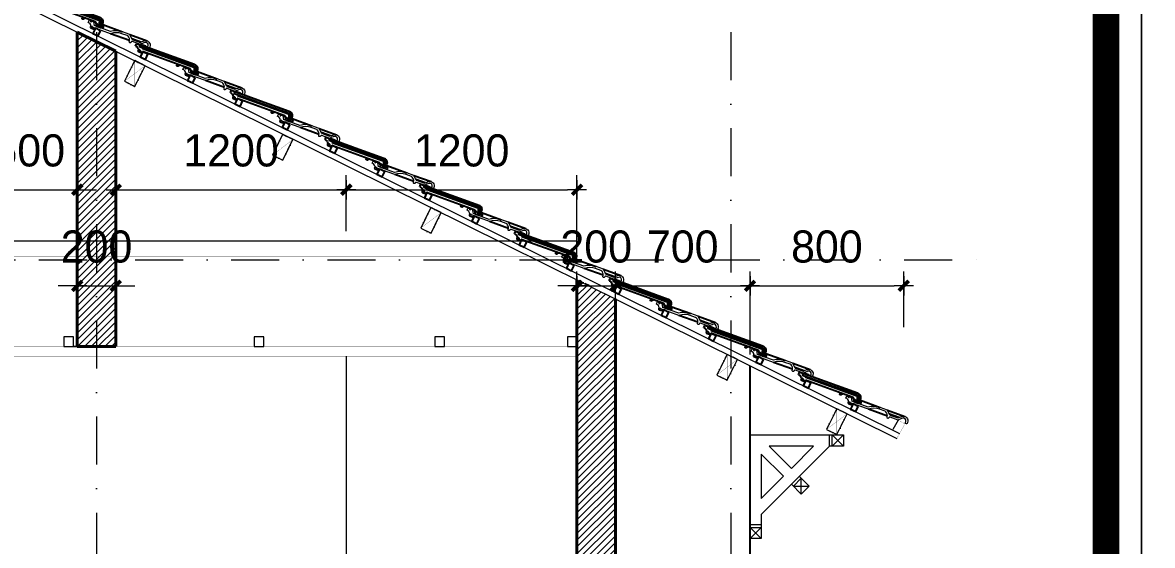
# Model space of a CAD drawing. Header units: millimetres. Extents: x 615730 to 2792744, y 139412 to 597571.
# Drawn here: x 1419928 to 1425807, y 293660 to 296380 of the extents above; entities that cross this region are included whole.
import ezdxf

# ---------------------------------------------------------------- set-up
doc = ezdxf.new("R2010")
doc.units = ezdxf.units.MM
doc.header["$MEASUREMENT"] = 0
doc.header["$PDMODE"] = 34
doc.linetypes.add('DASHDOT', pattern=[1, 0.5, -0.25, 0, -0.25])
doc.layers.get('0').update_dxf_attribs({"lineweight": 5})
for name, color, linetype, lineweight in [('4', 4, 'Continuous', 18), ('B', 4, 'Continuous', 18), ('HATCH', 42, 'Continuous', 5), ('KITCHEN', 4, 'Continuous', 20), ('KT', 148, 'Continuous', 18), ('NETNGOAITUONG', 1, 'Continuous', 40), ('thay', 7, 'Continuous', 15), ('TIM TRUC', 149, 'DASHDOT', 9), ('VLIEU', 250, 'Continuous', 9)]:
    doc.layers.add(name, color=color, linetype=linetype, lineweight=lineweight)
for name, color, linetype in [('5', 42, 'Continuous'), ('7', 7, 'Continuous'), ('H', 252, 'Continuous'), ('noi that', 29, 'Continuous'), ('NOITHAT', 144, 'Continuous'), ('VL', 155, 'Continuous')]:
    doc.layers.add(name, color=color, linetype=linetype)
doc.styles.add('VNI-AVO', font='vni-roms.shx')
doc.dimstyles.new('1-50b', dxfattribs={"dimtxt": 167, "dimasz": 50, "dimexe": 75, "dimexo": 150, "dimgap": 120, "dimtad": 1, "dimdec": 0, "dimzin": 12, "dimtxsty": 'VNI-AVO', "dimblk": ']', "dimcen": 0, "dimdle": 50, "dimclrd": 252, "dimclre": 252, "dimclrt": 2, "dimadec": 0, "dimazin": 0, "dimtfac": 1, "dimtdec": 0, "dimtix": 1, "dimtmove": 2, "dimatfit": 0, "dimldrblk": 'OPEN90', "dimfxl": 1, "dimlwd": -1, "dimlwe": -1, "dimarcsym": 0})
pattern_1 = [(45, (736156.39, 2621.688), (-17.6776695, 17.6776695), [])]

# ---------------------------------------------------------------- blocks, each defined once
blk = doc.blocks.new('NGOI-TAY')
at = {"layer": '4'}
blk.add_line((-73902.7, 12423.6), (-73819, 12456.5), dxfattribs=at)
for points in [[(-73990.1, 12399.9), (-73962.2, 12410.9, -0.176175), (-73903.7, 12412.4), (-73810.7, 12449, -0.414214), (-73809.5, 12451.6), (-73802.1, 12454.6, -0.327197), (-73788.2, 12474), (-73791.2, 12481.4), (-73792.1, 12481.1), (-73794.6, 12487.6), (-73798.4, 12486.1, 0.414214), (-73801.2, 12479.6, -1), (-73805.8, 12477.8, 0.783018), (-73815.5, 12476.5), (-73819, 12456.5)], [(-74014.4, 12379.6), (-74003.1, 12405.6), (-73965.9, 12420.2, -0.162278), (-73902.7, 12423.6, -3.222119)], [(-74056.3, 12363.2, 0.03122), (-74077.6, 12370.9, 0.652394), (-74104.7, 12338.7), (-74105.6, 12338.4), (-74103.8, 12333.7, -0.414214), (-74102.5, 12333.1, 0.414214), (-74099.9, 12332), (-74095.2, 12333.8, 0.414214), (-74094.1, 12336.4), (-74096.6, 12345.4, -0.58715), (-74080.4, 12361.3, -0.037186), (-74056.5, 12352.3), (-74015.4, 12368.5, -0.414214), (-74008.9, 12365.7, 0.414214), (-74002.4, 12362.8, 0.414214), (-73999.6, 12369.3, -0.162278), (-74000.4, 12385.1), (-73997.6, 12391.6, -0.162278), (-73990.1, 12399.9)]]:
    blk.add_lwpolyline(points, format="xyb", dxfattribs=at)
blk.add_lwpolyline([(-74014.4, 12379.6), (-74056.3, 12363.2)], dxfattribs=at)
at = {"layer": '5'}
for p, q in [((-73621.3, 12588.9), (-73849.2, 12499.2)), ((-73580.4, 12594.2), (-73845.5, 12489.9)), ((-73583.3, 12587.7), (-73844.9, 12484.8)), ((-73597.3, 12599.4), (-73608.5, 12595)), ((-73602.9, 12594), (-73550.8, 12614.5)), ((-73567.3, 12580), (-73559.9, 12582.9)), ((-73546, 12602.4), (-73550.8, 12614.5)), ((-73825.9, 12476.1), (-73580.6, 12572.7)), ((-73862.5, 12467.1), (-73863.4, 12466.7)), ((-73857.2, 12450.9), (-73863.4, 12466.7)), ((-73856.3, 12451.3), (-73862.5, 12467.1)), ((-73856.1, 12451.4), (-73858.6, 12483.5)), ((-73845.7, 12449), (-73848.6, 12484.7)), ((-74003.1, 12405.6), (-74092.4, 12370.4)), ((-74001.4, 12374), (-73903.7, 12412.4)), ((-73856.1, 12451.4), (-73857.2, 12450.9)), ((-73857.2, 12450.9), (-73855.4, 12446.3)), ((-73851.5, 12444.6), (-73846.8, 12446.4)), ((-74060.2, 12364.8), (-74012.7, 12383.5))]:
    blk.add_line(p, q, dxfattribs=at)
for points in [[(-73855.4, 12494.6), (-73602.9, 12594, 0.414214), (-73602.4, 12595.3, -0.414214), (-73601.8, 12596.6)], [(-73570.6, 12609.9), (-73597.4, 12599.4, 1)], [(-73559.9, 12582.9), (-73557.7, 12577.4, -0.414214), (-73559.4, 12573.5), (-73573.4, 12568, -0.300021), (-73576.6, 12568.7), (-73580.6, 12572.7)], [(-73568.5, 12577.4), (-73568.5, 12572, -0.31059), (-73570.6, 12569.1, -1.592487)], [(-73846.9, 12446.4), (-73834.2, 12451.4, 0.306678), (-73831, 12456), (-73829, 12471.5, -0.306678), (-73825.9, 12476.1)], [(-73845.7, 12449, -0.25674), (-73829.3, 12469.6)], [(-73802.1, 12454.6), (-73799.9, 12449, -0.414214), (-73801.6, 12445.1), (-73815.6, 12439.6, -0.300021), (-73818.8, 12440.3), (-73822.7, 12444.3)]]:
    blk.add_lwpolyline(points, format="xyb", dxfattribs=at)
for points in [[(-73552.5, 12616), (-73601.8, 12596.6)], [(-73597.3, 12599.4), (-73570.6, 12609.9)], [(-73570.1, 12609), (-73566.5, 12599.7), (-73580.4, 12594.2), (-73583.3, 12587.7)], [(-73798.4, 12486.1), (-73828.1, 12474.4)], [(-73863.5, 12460.5), (-73965.9, 12420.2)], [(-73868.2, 12458.7), (-73863.6, 12438.9)]]:
    blk.add_lwpolyline(points, dxfattribs=at)
for centre, radius, start, end in [((-73566.6, 12578.2), 2, 111.47712, 201.47712), ((-73539.7, 12583.2), 20.2, 108.26515, 180.73683), ((-73841.9, 12477.2), 23, 114.33079, 206.11049), ((-73843.7, 12485.3), 15, 111.47712, 186.73356), ((-73843.7, 12485.3), 5, 111.47712, 186.73356), ((-73843.1, 12480.1), 5, 111.47712, 186.73356), ((-73771.4, 12492.2), 5, 21.47712, 111.47712), ((-73762.1, 12495.9), 5, 201.47712, 291.47712), ((-73762.1, 12495.9), 5, 291.47712, 21.47712), ((-73734.1, 12506.9), 25, 189.94016, 201.47712), ((-73855, 12445.3), 1, 21.47712, 111.47712), ((-73852.2, 12446.4), 2, 201.47712, 291.47712), ((-73847.6, 12448.3), 2, 291.47712, 21.47712)]:
    blk.add_arc(centre, radius, start, end, dxfattribs=at)
at = {"layer": '7'}
for points in [[(-73608.7, 12557.8), (-73582.2, 12571.8), (-73568.1, 12545.3), (-73594.6, 12531.3)], [(-73851.6, 12429), (-73825.1, 12443), (-73811.1, 12416.5), (-73837.6, 12402.5)]]:
    blk.add_lwpolyline(points, close=True, dxfattribs=at)
blk = doc.blocks.new('dfd')
at = {"layer": 'NOITHAT', "color": 34, "lineweight": 15}
for p, q in [((664480.8, 294683.4), (664416, 294748.2)), ((664480.8, 294748.2), (664416, 294683.4)), ((664480.8, 294683.4), (664480.8, 294748.2)), ((664497, 294683.4), (664497, 294748.2)), ((664497, 294683.4), (664891.2, 294289.2)), ((664588.6, 294683.4), (664717, 294555.1)), ((664845.3, 294683.4), (664717, 294555.1)), ((664671.2, 294509.3), (664613.9, 294452)), ((664659.7, 294497.8), (664705.5, 294452)), ((664659.7, 294406.2), (664659.7, 294497.8)), ((664762.8, 294509.3), (664891.2, 294380.9)), ((664613.9, 294452), (664659.7, 294406.2)), ((664705.5, 294452), (664613.9, 294452)), ((664717, 294463.4), (664659.7, 294406.2)), ((664956, 294230), (664891.2, 294230)), ((664891.2, 294213.8), (664956, 294149)), ((664956, 294213.8), (664891.2, 294149)), ((664956, 294213.8), (664891.2, 294213.8))]:
    blk.add_line(p, q, dxfattribs=at)
for points in [[(664956, 294748.2), (664956, 294748.2), (664416, 294748.2), (664416, 294683.4), (664497, 294683.4)], [(664891.2, 294289.2), (664891.2, 294149), (664956, 294149), (664956, 294748.2)], [(664588.6, 294683.4), (664845.3, 294683.4)], [(664762.8, 294509.3), (664891.2, 294637.6), (664891.2, 294380.9)]]:
    blk.add_lwpolyline(points, dxfattribs=at)
blk = doc.blocks.new(']')
for p, q in [((1, 0), (-1, 0)), ((0, 1), (0, -1))]:
    blk.add_line(p, q)
at = {"color": 9, "const_width": 0.4}
blk.add_lwpolyline([(-0.51, -0.51), (0.51, 0.51)], dxfattribs=at)
blk = doc.blocks.new('*D2491')
at = {"layer": 'DEFPOINTS', "color": 0, "ltscale": 10, "transparency": 16777216}
for p in [(1420213, 295510.3), (1420213, 295269.8, 279.9), (1419713, 295144.9)]:
    blk.add_point(p, dxfattribs=at)
at = {"layer": 'KT', "color": 252, "ltscale": 10, "transparency": 16777216}
for p, q in [((1419713, 295294.9), (1419713, 295585.3)), ((1420213, 295419.8), (1420213, 295585.3)), ((1419663, 295510.3), (1419613, 295510.3)), ((1419713, 295510.3), (1420213, 295510.3)), ((1420263, 295510.3), (1420313, 295510.3))]:
    blk.add_line(p, q, dxfattribs=at)
at = {"layer": 'KT', "color": 252, "ltscale": 10, "transparency": 16777216, "xscale": 50, "yscale": 50, "zscale": 50}
blk.add_blockref(']', (1419713, 295510.3), dxfattribs=at)
at = {"layer": 'KT', "color": 252, "ltscale": 10, "transparency": 16777216, "xscale": 50, "yscale": 50, "zscale": 50, "rotation": 180}
blk.add_blockref(']', (1420213, 295510.3), dxfattribs=at)
at = {"layer": 'KT', "color": 2, "ltscale": 10, "transparency": 16777216, "insert": (1419963, 295713.8), "char_height": 167, "attachment_point": 5, "style": 'VNI-AVO'}
blk.add_mtext('500', dxfattribs=at)
blk = doc.blocks.new('_Open90')
at = {"color": 0, "linetype": 'ByBlock', "lineweight": -2}
for p, q in [((0, 0), (-1, 0)), ((-0.5, 0.5), (0, 0)), ((0, 0), (-0.5, -0.5))]:
    blk.add_line(p, q, dxfattribs=at)
blk = doc.blocks.new('*D2492')
at = {"layer": 'DEFPOINTS', "color": 0, "ltscale": 10, "transparency": 16777216}
for p in [(1420413, 295010.3), (1420213, 294719.9, 280), (1420413, 294695.1)]:
    blk.add_point(p, dxfattribs=at)
at = {"layer": 'KT', "color": 252, "ltscale": 10, "transparency": 16777216}
for p, q in [((1420213, 294869.9), (1420213, 295085.3)), ((1420413, 294845.1), (1420413, 295085.3)), ((1420163, 295010.3), (1420113, 295010.3)), ((1420213, 295010.3), (1420413, 295010.3)), ((1420463, 295010.3), (1420513, 295010.3))]:
    blk.add_line(p, q, dxfattribs=at)
at = {"layer": 'KT', "color": 252, "ltscale": 10, "transparency": 16777216, "xscale": 50, "yscale": 50, "zscale": 50}
blk.add_blockref(']', (1420213, 295010.3), dxfattribs=at)
at = {"layer": 'KT', "color": 252, "ltscale": 10, "transparency": 16777216, "xscale": 50, "yscale": 50, "zscale": 50, "rotation": 180}
blk.add_blockref(']', (1420413, 295010.3), dxfattribs=at)
at = {"layer": 'KT', "color": 2, "ltscale": 10, "transparency": 16777216, "insert": (1420313, 295213.8), "char_height": 167, "attachment_point": 5, "style": 'VNI-AVO'}
blk.add_mtext('200', dxfattribs=at)
blk = doc.blocks.new('*D2493')
at = {"layer": 'DEFPOINTS', "color": 0, "ltscale": 10, "transparency": 16777216}
for p in [(1421612.6, 295510.3), (1420413, 295245.1, -0.1), (1421612.6, 295144.9)]:
    blk.add_point(p, dxfattribs=at)
at = {"layer": 'KT', "color": 252, "ltscale": 10, "transparency": 16777216}
for p, q in [((1420413, 295395.1), (1420413, 295585.3)), ((1421612.6, 295294.9), (1421612.6, 295585.3)), ((1420463, 295510.3), (1421562.6, 295510.3))]:
    blk.add_line(p, q, dxfattribs=at)
at = {"layer": 'KT', "color": 252, "ltscale": 10, "transparency": 16777216, "xscale": 50, "yscale": 50, "zscale": 50, "rotation": 180}
blk.add_blockref(']', (1420413, 295510.3), dxfattribs=at)
at = {"layer": 'KT', "color": 252, "ltscale": 10, "transparency": 16777216, "xscale": 50, "yscale": 50, "zscale": 50}
blk.add_blockref(']', (1421612.6, 295510.3), dxfattribs=at)
at = {"layer": 'KT', "color": 2, "ltscale": 10, "transparency": 16777216, "insert": (1421012.8, 295713.8), "char_height": 167, "attachment_point": 5, "style": 'VNI-AVO'}
blk.add_mtext('1200', dxfattribs=at)
blk = doc.blocks.new('*D2494')
at = {"layer": 'DEFPOINTS', "color": 0, "ltscale": 10, "transparency": 16777216}
for p in [(1422812.8, 295510.3), (1421612.6, 295144.9), (1422812.8, 294976.8)]:
    blk.add_point(p, dxfattribs=at)
at = {"layer": 'KT', "color": 252, "ltscale": 10, "transparency": 16777216}
for p, q in [((1421612.6, 295294.9), (1421612.6, 295585.3)), ((1422812.8, 295126.8), (1422812.8, 295585.3)), ((1421662.6, 295510.3), (1422762.8, 295510.3))]:
    blk.add_line(p, q, dxfattribs=at)
at = {"layer": 'KT', "color": 252, "ltscale": 10, "transparency": 16777216, "xscale": 50, "yscale": 50, "zscale": 50, "rotation": 180}
blk.add_blockref(']', (1421612.6, 295510.3), dxfattribs=at)
at = {"layer": 'KT', "color": 252, "ltscale": 10, "transparency": 16777216, "xscale": 50, "yscale": 50, "zscale": 50}
blk.add_blockref(']', (1422812.8, 295510.3), dxfattribs=at)
at = {"layer": 'KT', "color": 2, "ltscale": 10, "transparency": 16777216, "insert": (1422212.7, 295713.8), "char_height": 167, "attachment_point": 5, "style": 'VNI-AVO'}
blk.add_mtext('1200', dxfattribs=at)
blk = doc.blocks.new('*D2495')
at = {"layer": 'DEFPOINTS', "color": 0, "ltscale": 10, "transparency": 16777216}
for p in [(1423012.8, 295010.3), (1423012.8, 294502.6), (1422812.8, 294476.8)]:
    blk.add_point(p, dxfattribs=at)
at = {"layer": 'KT', "color": 252, "ltscale": 10, "transparency": 16777216}
for p, q in [((1422812.8, 294626.8), (1422812.8, 295085.3)), ((1423012.8, 294652.6), (1423012.8, 295085.3)), ((1422762.8, 295010.3), (1422712.8, 295010.3)), ((1422812.8, 295010.3), (1423012.8, 295010.3)), ((1423062.8, 295010.3), (1423112.8, 295010.3))]:
    blk.add_line(p, q, dxfattribs=at)
at = {"layer": 'KT', "color": 252, "ltscale": 10, "transparency": 16777216, "xscale": 50, "yscale": 50, "zscale": 50}
blk.add_blockref(']', (1422812.8, 295010.3), dxfattribs=at)
at = {"layer": 'KT', "color": 252, "ltscale": 10, "transparency": 16777216, "xscale": 50, "yscale": 50, "zscale": 50, "rotation": 180}
blk.add_blockref(']', (1423012.8, 295010.3), dxfattribs=at)
at = {"layer": 'KT', "color": 2, "ltscale": 10, "transparency": 16777216, "insert": (1422912.8, 295213.8), "char_height": 167, "attachment_point": 5, "style": 'VNI-AVO'}
blk.add_mtext('200', dxfattribs=at)
blk = doc.blocks.new('*D2536')
at = {"layer": 'DEFPOINTS', "color": 0, "ltscale": 10, "transparency": 16777216}
for p in [(1423713, 295010.3), (1423012.8, 294502.6), (1423713, 294502.6)]:
    blk.add_point(p, dxfattribs=at)
at = {"layer": 'KT', "color": 252, "ltscale": 10, "transparency": 16777216}
for p, q in [((1423012.8, 294652.6), (1423012.8, 295085.3)), ((1423713, 294652.6), (1423713, 295085.3)), ((1423062.8, 295010.3), (1423663, 295010.3))]:
    blk.add_line(p, q, dxfattribs=at)
at = {"layer": 'KT', "color": 252, "ltscale": 10, "transparency": 16777216, "xscale": 50, "yscale": 50, "zscale": 50, "rotation": 180}
blk.add_blockref(']', (1423012.8, 295010.3), dxfattribs=at)
at = {"layer": 'KT', "color": 252, "ltscale": 10, "transparency": 16777216, "xscale": 50, "yscale": 50, "zscale": 50}
blk.add_blockref(']', (1423713, 295010.3), dxfattribs=at)
at = {"layer": 'KT', "color": 2, "ltscale": 10, "transparency": 16777216, "insert": (1423362.9, 295213.8), "char_height": 167, "attachment_point": 5, "style": 'VNI-AVO'}
blk.add_mtext('700', dxfattribs=at)
blk = doc.blocks.new('*D2537')
at = {"layer": 'DEFPOINTS', "color": 0, "ltscale": 10, "transparency": 16777216}
for p in [(1424512.8, 295010.3), (1424512.8, 294644.9), (1423713, 294502.6)]:
    blk.add_point(p, dxfattribs=at)
at = {"layer": 'KT', "color": 252, "ltscale": 10, "transparency": 16777216}
for p, q in [((1423713, 294652.6), (1423713, 295085.3)), ((1424512.8, 294794.9), (1424512.8, 295085.3)), ((1423763, 295010.3), (1424462.8, 295010.3))]:
    blk.add_line(p, q, dxfattribs=at)
at = {"layer": 'KT', "color": 252, "ltscale": 10, "transparency": 16777216, "xscale": 50, "yscale": 50, "zscale": 50, "rotation": 180}
blk.add_blockref(']', (1423713, 295010.3), dxfattribs=at)
at = {"layer": 'KT', "color": 252, "ltscale": 10, "transparency": 16777216, "xscale": 50, "yscale": 50, "zscale": 50}
blk.add_blockref(']', (1424512.8, 295010.3), dxfattribs=at)
at = {"layer": 'KT', "color": 2, "ltscale": 10, "transparency": 16777216, "insert": (1424112.9, 295213.8), "char_height": 167, "attachment_point": 5, "style": 'VNI-AVO'}
blk.add_mtext('800', dxfattribs=at)

msp = doc.modelspace()

# ---------------------------------------------------------------- hatches: boundary and pattern name
at = {"layer": 'VLIEU', "ltscale": 10}
h = msp.add_hatch(dxfattribs=at)
h.set_pattern_fill('ANSI31', color=256, scale=200, style=0)
h.set_pattern_definition(pattern_1)
edge = h.paths.add_edge_path()
edge.add_line((1420413, 296231.1), (1420213, 296330.3))
edge.add_line((1420213, 296330.3), (1420213, 294695.1))
edge.add_line((1420413, 294695.1), (1420413, 296231.1))
edge.add_line((1420213, 294695.1), (1420413, 294695.1))
h = msp.add_hatch(dxfattribs=at)
h.set_pattern_fill('ANSI31', color=256, scale=200, style=0)
h.set_pattern_definition(pattern_1)
edge = h.paths.add_edge_path()
edge.add_line((1422812.8, 295041.3), (1423012.8, 294942.1))
edge.add_line((1423012.8, 294942.1), (1423012.8, 293525))
edge.add_line((1423012.8, 293525), (1422812.8, 293525))
edge.add_line((1422812.8, 293525), (1422812.8, 295036))

# ---------------------------------------------------------------- linework, layer by layer
msp.add_line((1424483.2, 294312.1, 0), (1424456.3, 294262.4, 0))
at = {"layer": 'B'}
for points, elevation in [([(1420458.6, 296074.6), (1420512.3, 296047.9), (1420565.6, 296155.4), (1420511.9, 296182.1)], -0.4), ([(1421228.1, 295690.7), (1421281.9, 295664), (1421335.2, 295771.5), (1421281.4, 295798.2)], -0.4), ([(1421999.6, 295310.5), (1422053.3, 295283.9), (1422106.6, 295391.4), (1422052.9, 295418.1)], -0.4), ([(1423540.5, 294546.5), (1423594.3, 294519.9), (1423647.6, 294627.4), (1423593.9, 294654)], -0.8), ([(1424111.1, 294263.7), (1424164.8, 294237), (1424218.1, 294344.5), (1424164.4, 294371.2)], 0)]:
    msp.add_lwpolyline(points, close=True, dxfattribs=dict(at, elevation=elevation))
at = {"layer": 'H', "const_width": 138.2}
msp.add_lwpolyline([(1398561.8, 285120.6), (1425564.7, 285120.6), (1425564.7, 304105.6), (1398561.8, 304105.6)], close=True, dxfattribs=at)
at = {"layer": 'HATCH'}
msp.add_line((1423713, 290745), (1423713, 294595), dxfattribs=at)
msp.add_lwpolyline([(1421612.6, 294644.9), (1421612.6, 290745)], dxfattribs=at)
at = {"layer": 'KITCHEN', "const_width": 1, "elevation": 0}
msp.add_lwpolyline([(1424521.1, 294296.5), (1424476.9, 294216.2)], dxfattribs=at)
at = {"layer": 'NETNGOAITUONG'}
for p, q in [((1420413, 296231.1, -0.1), (1420213, 296330.3, -0.1)), ((1420213, 296330.3, -0.1), (1420213, 294695.1)), ((1420413, 294695.1), (1420413, 296231.1, -0.1)), ((1422812.8, 293445), (1422812.8, 295041.3)), ((1423012.8, 293445), (1423012.8, 294942.1)), ((1423012.8, 294502.6), (1423012.8, 294942.1)), ((1420213, 294695.1), (1420413, 294695.1))]:
    msp.add_line(p, q, dxfattribs=at)
at = {"layer": 'noi that', "ltscale": 10, "const_width": 1}
for points in [[(1411712.7, 295165), (1422812.8, 295164.9)], [(1411712.7, 295145), (1422812.8, 295144.9)], [(1422812.8, 294695.1), (1417113, 294695.1)], [(1422812.8, 294644.9), (1417113, 294644.9)]]:
    msp.add_lwpolyline(points, dxfattribs=at)
at = {"layer": 'thay'}
for p, q in [((1415003.4, 298913.2, -0.4), (1421014.4, 295932.9, -0.1)), ((1415016.8, 298940.1, -0.4), (1420765.5, 296089.8, -0.1)), ((1420765.5, 296089.8, -0.1), (1424491.4, 294242.5, 0)), ((1421014.4, 295932.9, -0.1), (1424477.3, 294216, 0))]:
    msp.add_line(p, q, dxfattribs=at)
at = {"layer": 'thay', "linetype": 'Continuous'}
for points in [[(1398377.5, 284936.3), (1425749, 284936.3), (1425749, 304289.9), (1398377.5, 304289.9)], [(1425749, 284936.3), (1453120.5, 284936.3), (1453120.5, 304289.9), (1425749, 304289.9)]]:
    msp.add_lwpolyline(points, close=True, dxfattribs=at)
at = {"layer": 'thay'}
for points, elevation in [([(1420142.8, 294695.1), (1420192.8, 294695.1), (1420192.8, 294745.1), (1420142.8, 294745.1)], 1196.7), ([(1421132.8, 294695.1), (1421182.8, 294695.1), (1421182.8, 294745.1), (1421132.8, 294745.1)], 598.4), ([(1422072.8, 294695.1), (1422122.8, 294695.1), (1422122.8, 294745.1), (1422072.8, 294745.1)], 199.5), ([(1420192.8, 294695.1), (1420242.8, 294695.1), (1420242.8, 294695.1), (1420192.8, 294695.1)], 398.9)]:
    msp.add_lwpolyline(points, close=True, dxfattribs=dict(at, elevation=elevation))
msp.add_lwpolyline([(1422762.8, 294695.1), (1422812.8, 294695.1), (1422812.8, 294745.1), (1422762.8, 294745.1)], close=True, dxfattribs=at)
at = {"layer": 'TIM TRUC', "ltscale": 500}
for p, q in [((1420313, 299831.5), (1420313, 287548.1)), ((1423613, 299831.5), (1423613, 287548.1)), ((1399509.6, 295144.9), (1424900.4, 295144.9))]:
    msp.add_line(p, q, dxfattribs=at)
at = {"layer": 'TIM TRUC', "ltscale": 50}
for points, elevation in [([(1420458.6, 296074.6), (1420512.3, 296047.9), (1420565.6, 296155.4), (1420511.9, 296182.1)], -0.4), ([(1421228.1, 295690.7), (1421281.9, 295664), (1421335.2, 295771.5), (1421281.4, 295798.2)], -0.4), ([(1421999.6, 295310.5), (1422053.3, 295283.9), (1422106.6, 295391.4), (1422052.9, 295418.1)], -0.4), ([(1423540.5, 294546.5), (1423594.3, 294519.9), (1423647.6, 294627.4), (1423593.9, 294654)], -0.8), ([(1424111.1, 294263.7), (1424164.8, 294237), (1424218.1, 294344.5), (1424164.4, 294371.2)], 0)]:
    msp.add_lwpolyline(points, close=True, dxfattribs=dict(at, elevation=elevation))
at = {"layer": 'TIM TRUC', "ltscale": 50, "elevation": -0.4}
msp.add_lwpolyline([(1422877.1, 295009.4), (1422878, 295011.3), (1422824.3, 295037.9), (1422823.4, 295036)], dxfattribs=at)
at = {"layer": 'VL', "ltscale": 10}
msp.add_line((1423713, 293595), (1423713, 294595), dxfattribs=at)
at = {"layer": 'VLIEU'}
msp.add_line((1411712.7, 295245.1, -0.3), (1422812.8, 295245.1), dxfattribs=at)
at = {"layer": 'VLIEU', "ltscale": 10, "const_width": 1}
for points, elevation in [([(1420458.6, 296074.6), (1420565.6, 296155.4)], -0.4), ([(1420511.9, 296182.1), (1420512.3, 296047.9)], -0.4), ([(1421281.4, 295798.2), (1421281.9, 295664)], -0.4), ([(1421228.1, 295690.7), (1421335.2, 295771.5)], -0.4), ([(1421999.6, 295310.5), (1422106.6, 295391.4)], -0.4), ([(1422052.9, 295418.1), (1422053.3, 295283.9)], -0.4), ([(1423540.5, 294546.5), (1423647.6, 294627.4)], -0.8), ([(1423593.9, 294654), (1423594.3, 294519.9)], -0.8), ([(1424111.1, 294263.7), (1424218.1, 294344.5)], 0), ([(1424164.4, 294371.2), (1424164.8, 294237)], 0), ([(1424483.2, 294312.1), (1424518.9, 294292.5)], 0)]:
    msp.add_lwpolyline(points, dxfattribs=dict(at, elevation=elevation))

# ---------------------------------------------------------------- block references
at = {"extrusion": (-3.36382e-05, 1.54578e-05, 1), "xscale": -1, "rotation": 1.561546083713203}
for p in [(1346848.6, 281900.4, -43.3), (1347341.3, 281656.1, -43.3), (1347834.1, 281411.9, -43.3), (1348326.9, 281167.6, -43.3), (1348819.7, 280923.3, -43.3), (1349312.5, 280679.1, -43.3), (1349805.3, 280434.8, -43.3), (1350298, 280190.5, -43.3), (1350790.8, 279946.3, -43.3)]:
    msp.add_blockref('NGOI-TAY', p, dxfattribs=at)
at = {"layer": 'KT', "xscale": -0.8999999999068677, "yscale": 0.9000000000014552, "zscale": 0.9}
msp.add_blockref('dfd', (2022173.4, 28961.1), dxfattribs=at)

# ---------------------------------------------------------------- dimensions: what is measured, and where the dimension line sits
at = {"layer": 'KT', "ltscale": 10}
for base, p1, p2, picture, middle in [((1420213, 295510.3), (1419713, 295144.9), (1420213, 295269.8, 279.9), '*D2491', (1419963, 295713.8)), ((1421612.6, 295510.3), (1420413, 295245.1, -0.1), (1421612.6, 295144.9), '*D2493', (1421012.8, 295713.8)), ((1422812.8, 295510.3), (1421612.6, 295144.9), (1422812.8, 294976.8), '*D2494', (1422212.7, 295713.8)), ((1420413, 295010.3), (1420213, 294719.9, 280), (1420413, 294695.1), '*D2492', (1420313, 295213.8)), ((1423012.8, 295010.3), (1422812.8, 294476.8), (1423012.8, 294502.6), '*D2495', (1422912.8, 295213.8)), ((1423713, 295010.3), (1423012.8, 294502.6), (1423713, 294502.6), '*D2536', (1423362.9, 295213.8)), ((1424512.8, 295010.3), (1423713, 294502.6), (1424512.8, 294644.9), '*D2537', (1424112.9, 295213.8))]:
    dim = msp.add_linear_dim(base=base, p1=p1, p2=p2, dimstyle='1-50b', dxfattribs=at)
    dim.commit()
    dim.dimension.update_dxf_attribs({"geometry": picture, "text_midpoint": middle})

doc.saveas('drawing.dxf')
